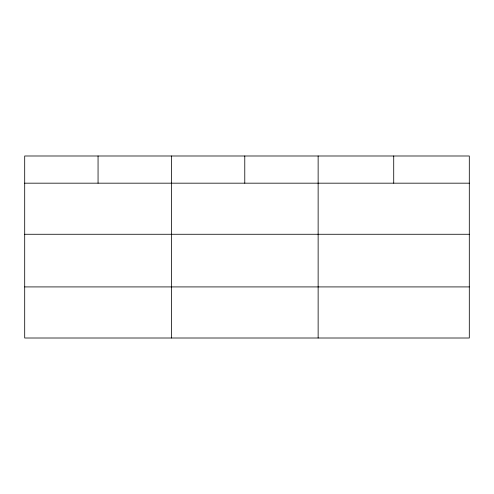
<?xml version="1.0" encoding="UTF-8"?>
<svg xmlns="http://www.w3.org/2000/svg" width="494" height="494" viewBox="0 0 494 494"><rect width="100%" height="100%" fill="white"/><g stroke="black" fill="none" stroke-linecap="round" stroke-linejoin="round"><path stroke-width="0.74" d="M469.3 234.267L469.3 155.993L24.7 155.993L24.7 338.007L469.3 338.007L469.3 234.267L24.7 234.267M24.7 183.175L469.3 183.175M24.7 286.915L469.3 286.915M393.718 155.993L393.718 183.175M318.136 155.993L318.136 338.007M244.777 155.993L244.777 183.175M171.418 155.993L171.418 338.007M98.059 155.993L98.059 183.175"/></g></svg>
